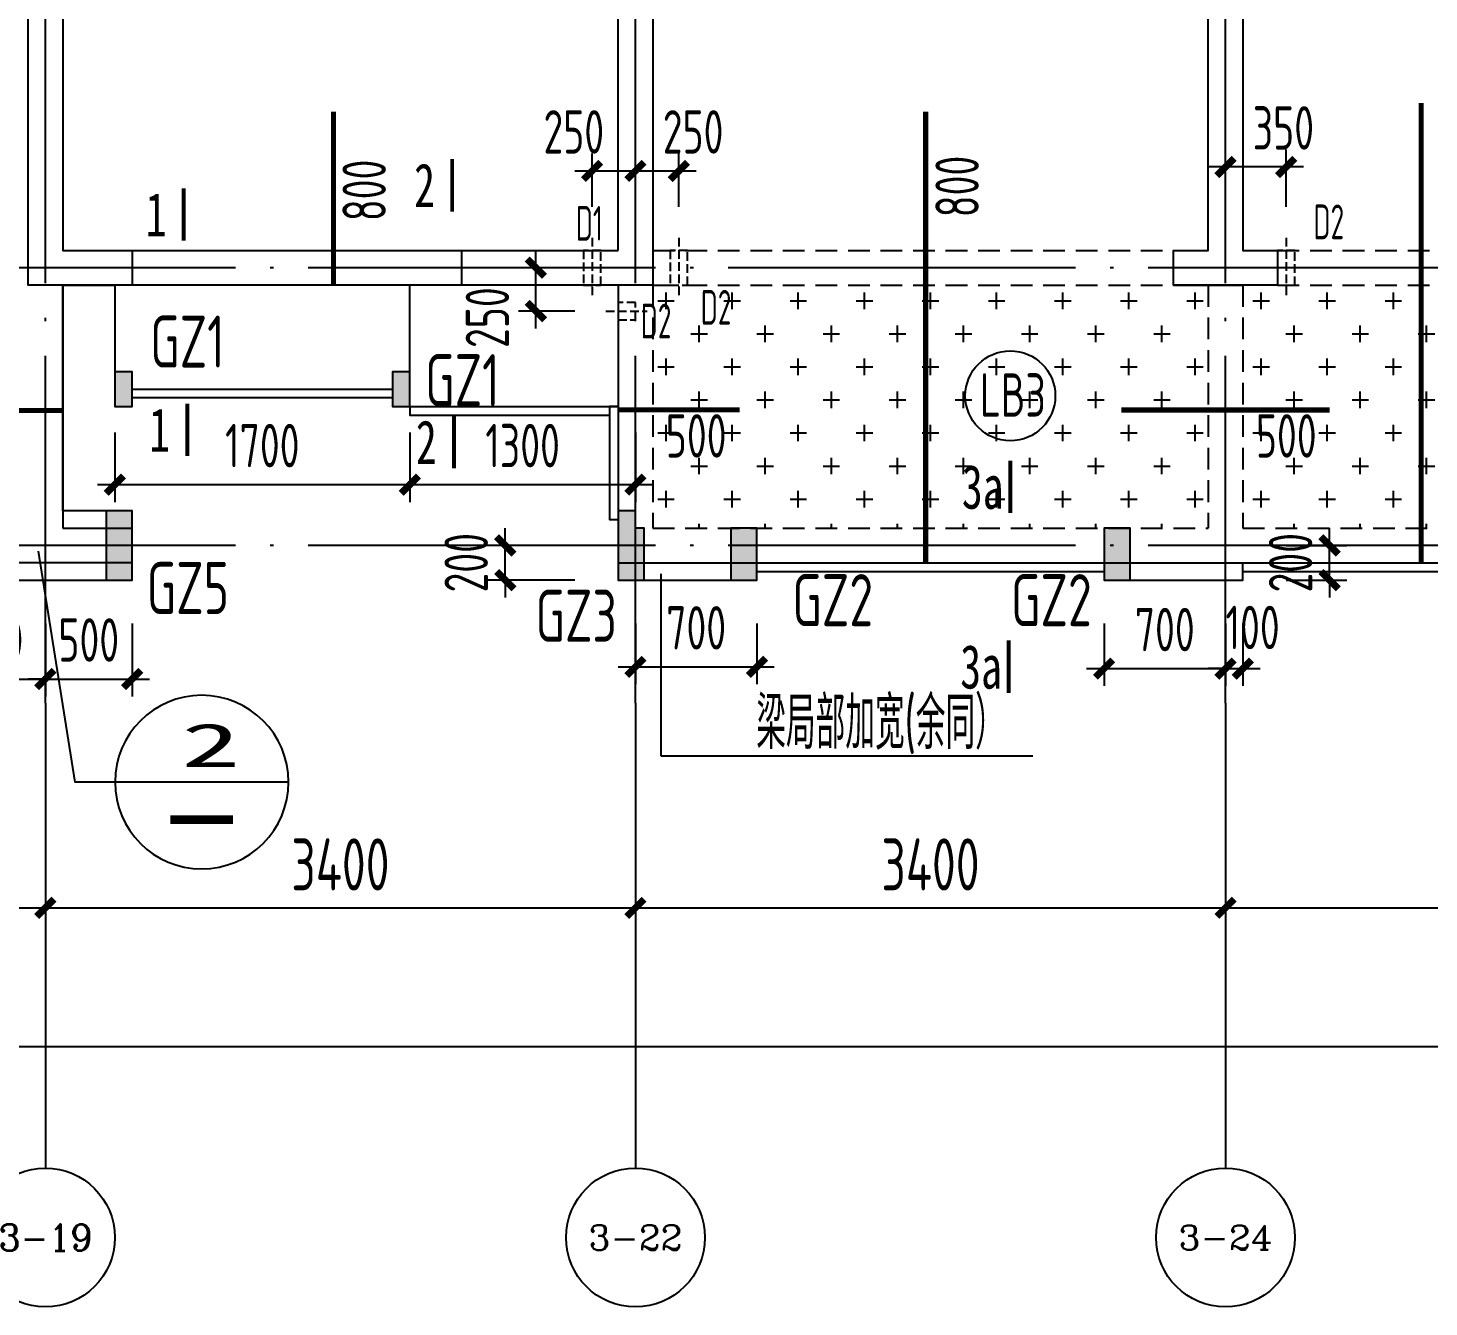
# Model space of a CAD drawing. Extents: x -173820 to 521180, y -715739 to 158231.
# Drawn here: x 28655 to 36728, y -115708 to -108338 of the extents above; entities that cross this region are included whole.
import ezdxf
from ezdxf.enums import TextEntityAlignment as Align

# ---------------------------------------------------------------- set-up
doc = ezdxf.new("R2010")
doc.units = 0
doc.header["$LTSCALE"] = 1000
for name, pattern in [('CONTINOUS', [0]), ('DASH', [0.35, 0.25, -0.1]), ('DOTE', [2.42, 2, -0.2, 0.02, -0.2]), ('HIDDEN2', [0.1875, 0.125, -0.0625])]:
    doc.linetypes.add(name, pattern=pattern)
for name, color, linetype in [('A-外装饰线脚', 7, 'Continuous'), ('A-线脚看线', 9, 'Continuous'), ('A-设备穿墙洞', 161, 'Continuous'), ('AXIS', 1, 'DOTE'), ('AXIS_TEXT', 7, 'Continuous'), ('DIM', 3, 'Continuous'), ('DIM1', 3, 'Continuous'), ('JG1', 3, 'Continuous'), ('填充', 8, 'Continuous'), ('墙', 6, 'Continuous'), ('挑板', 3, 'Continuous'), ('板筋', 6, 'Continuous'), ('柱', 2, 'Continuous'), ('梁', 4, 'HIDDEN2'), ('模板线', 3, 'Continuous'), ('详图索引', 3, 'Continuous'), ('钢筋_文字', 7, 'Continuous'), ('钢筋长度标注', 7, 'Continuous')]:
    doc.layers.add(name, color=color, linetype=linetype)
doc.styles.add('_TCH_AXIS', font='COMPLEX', dxfattribs={"bigfont": 'GBCBIG'})
doc.styles.add('COMPLEX', font='COMPLEX')
doc.styles.add('TSSD_BOLD', font='tssdeng2.shx', dxfattribs={"width": 0.7, "height": 250, "bigfont": 'CHINA.shx'})
doc.styles.add('TSSD_Dimension', font='tssdeng.shx', dxfattribs={"width": 0.7, "bigfont": 'Hztxt.shx'})
doc.styles.add('zzt', font='tssdeng.shx', dxfattribs={"width": 0.7, "height": 300, "bigfont": 'tssdchn.shx'})
doc.styles.add('钢筋长度', font='tssdeng.shx', dxfattribs={"width": 0.7, "height": 300, "bigfont": 'tssdchn.shx'})
doc.styles.add('黑体', font='simhei.ttf', dxfattribs={"width": 0.8})
doc.dimstyles.new('DIM_1_100', dxfattribs={"dimtxt": 300, "dimasz": 100, "dimexe": 200, "dimexo": 50, "dimgap": 100, "dimtad": 1, "dimdec": 0, "dimzin": 0, "dimdsep": 46, "dimtxsty": 'zzt', "dimblk": 'ARCHTICK', "dimcen": 0, "dimclrt": 7, "dimadec": 0, "dimazin": 0, "dimtfac": 1, "dimtdec": 0, "dimtix": 1, "dimtmove": 2, "dimatfit": 0, "dimldrblk": 'ARCHTICK', "dimfxl": 0, "dimtolj": 1, "dimarcsym": 0})
doc.dimstyles.new('TSSD_100_100', dxfattribs={"dimtxt": 250, "dimasz": 100, "dimexe": 100, "dimexo": 250, "dimgap": 100, "dimtad": 1, "dimdec": 0, "dimzin": 0, "dimdsep": 46, "dimtxsty": 'TSSD_Dimension', "dimblk": 'ARCHTICK', "dimcen": 0, "dimdle": 100, "dimclrd": 3, "dimclre": 3, "dimclrt": 7, "dimadec": 0, "dimazin": 0, "dimtfac": 1, "dimtdec": 0, "dimtix": 1, "dimtmove": 2, "dimatfit": 3, "dimfxl": 0, "dimtolj": 1, "dimtzin": 0, "dimarcsym": 0})
pattern_1 = [(0, (-5244.65, -109719.18), (190.5, 190.5), [95.25, -285.75]), (90, (-5197.03, -109766.8), (-190.5, 190.5), [95.25, -285.75])]

# ---------------------------------------------------------------- blocks, each defined once
blk = doc.blocks.new('$1785032')
at = {"layer": '墙', "elevation": 0}
for points in [[(34000, 3250), (34200, 3250), (34200, 1800), (34600, 1800), (34600, 1600), (34000, 1600)], [(37400, 1800), (37400, 3250), (37600, 3250), (37600, 1600), (36500, 1600), (36500, 1800)]]:
    blk.add_lwpolyline(points, close=True, dxfattribs=at)
for points in [[(40600, 1600), (40600, 1800), (40800, 1800), (40800, 3250), (41000, 3250), (41000, 1800), (41200, 1800), (41200, 1600), (40600, 1600), (41000, 1600)], [(37600, 1800), (37600, 1800)]]:
    blk.add_lwpolyline(points, dxfattribs=at)
blk = doc.blocks.new('_ArchTick')
at = {"color": 4, "linetype": 'ByBlock', "const_width": 0.4}
blk.add_lwpolyline([(-0.5, -0.5), (0.5, 0.5)], dxfattribs=at)
blk = doc.blocks.new('*D440')
at = {"layer": 'Defpoints', "color": 0}
for p in [(30600, -2508.3), (34000, -2508.3), (34000, -3688.3)]:
    blk.add_point(p, dxfattribs=at)
at = {"layer": 'DIM1', "color": 0, "lineweight": -2}
for p, q in [((30600, -2558.3), (30600, -3888.3)), ((34000, -2558.3), (34000, -3888.3)), ((30600, -3688.3), (34000, -3688.3))]:
    blk.add_line(p, q, dxfattribs=at)
at = {"layer": 'DIM1', "color": 0, "lineweight": -2, "xscale": 100, "yscale": 100, "zscale": 100, "rotation": 180}
blk.add_blockref('_ArchTick', (30600, -3688.3), dxfattribs=at)
at = {"layer": 'DIM1', "color": 0, "lineweight": -2, "xscale": 100, "yscale": 100, "zscale": 100}
blk.add_blockref('_ArchTick', (34000, -3688.3), dxfattribs=at)
at = {"layer": 'DIM1', "color": 7, "insert": (32300, -3438.3), "char_height": 300, "attachment_point": 5, "style": 'zzt'}
blk.add_mtext('\\A1;3400', dxfattribs=at)
blk = doc.blocks.new('*D441')
at = {"layer": 'Defpoints', "color": 0}
for p in [(34000, -2508.3), (37400, -2508.3), (37400, -3688.3)]:
    blk.add_point(p, dxfattribs=at)
at = {"layer": 'DIM1', "color": 0, "lineweight": -2}
for p, q in [((34000, -2558.3), (34000, -3888.3)), ((37400, -2558.3), (37400, -3888.3)), ((34000, -3688.3), (37400, -3688.3))]:
    blk.add_line(p, q, dxfattribs=at)
at = {"layer": 'DIM1', "color": 0, "lineweight": -2, "xscale": 100, "yscale": 100, "zscale": 100, "rotation": 180}
blk.add_blockref('_ArchTick', (34000, -3688.3), dxfattribs=at)
at = {"layer": 'DIM1', "color": 0, "lineweight": -2, "xscale": 100, "yscale": 100, "zscale": 100}
blk.add_blockref('_ArchTick', (37400, -3688.3), dxfattribs=at)
at = {"layer": 'DIM1', "color": 7, "insert": (35700, -3438.3), "char_height": 300, "attachment_point": 5, "style": 'zzt'}
blk.add_mtext('\\A1;3400', dxfattribs=at)
blk = doc.blocks.new('*D442')
at = {"layer": 'Defpoints', "color": 0}
for p in [(37400, -2508.3), (40800, -2508.3), (40800, -3688.3)]:
    blk.add_point(p, dxfattribs=at)
at = {"layer": 'DIM1', "color": 0, "lineweight": -2}
for p, q in [((37400, -2558.3), (37400, -3888.3)), ((40800, -2558.3), (40800, -3888.3)), ((37400, -3688.3), (40800, -3688.3))]:
    blk.add_line(p, q, dxfattribs=at)
at = {"layer": 'DIM1', "color": 0, "lineweight": -2, "xscale": 100, "yscale": 100, "zscale": 100, "rotation": 180}
blk.add_blockref('_ArchTick', (37400, -3688.3), dxfattribs=at)
at = {"layer": 'DIM1', "color": 0, "lineweight": -2, "xscale": 100, "yscale": 100, "zscale": 100}
blk.add_blockref('_ArchTick', (40800, -3688.3), dxfattribs=at)
at = {"layer": 'DIM1', "color": 7, "insert": (39100, -3438.3), "char_height": 300, "attachment_point": 5, "style": 'zzt'}
blk.add_mtext('\\A1;3400', dxfattribs=at)
blk = doc.blocks.new('*D443')
at = {"layer": 'Defpoints', "color": 0}
for p in [(40800, -2508.3), (43800, -2508.3), (43800, -3688.3)]:
    blk.add_point(p, dxfattribs=at)
at = {"layer": 'DIM1', "color": 0, "lineweight": -2}
for p, q in [((40800, -2558.3), (40800, -3888.3)), ((43800, -2558.3), (43800, -3888.3)), ((40800, -3688.3), (43800, -3688.3))]:
    blk.add_line(p, q, dxfattribs=at)
at = {"layer": 'DIM1', "color": 0, "lineweight": -2, "xscale": 100, "yscale": 100, "zscale": 100, "rotation": 180}
blk.add_blockref('_ArchTick', (40800, -3688.3), dxfattribs=at)
at = {"layer": 'DIM1', "color": 0, "lineweight": -2, "xscale": 100, "yscale": 100, "zscale": 100}
blk.add_blockref('_ArchTick', (43800, -3688.3), dxfattribs=at)
at = {"layer": 'DIM1', "color": 7, "insert": (42300, -3438.3), "char_height": 300, "attachment_point": 5, "style": 'zzt'}
blk.add_mtext('\\A1;3000', dxfattribs=at)
blk = doc.blocks.new('*D446')
at = {"layer": 'Defpoints', "color": 0}
for p in [(0, -2508.3), (48000, -2508.3), (48000, -4488.3)]:
    blk.add_point(p, dxfattribs=at)
at = {"layer": 'DIM1', "color": 0, "lineweight": -2}
for p, q in [((0, -2558.3), (0, -4688.3)), ((48000, -2558.3), (48000, -4688.3)), ((0, -4488.3), (48000, -4488.3))]:
    blk.add_line(p, q, dxfattribs=at)
at = {"layer": 'DIM1', "color": 0, "lineweight": -2, "xscale": 100, "yscale": 100, "zscale": 100, "rotation": 180}
blk.add_blockref('_ArchTick', (0, -4488.3), dxfattribs=at)
at = {"layer": 'DIM1', "color": 0, "lineweight": -2, "xscale": 100, "yscale": 100, "zscale": 100}
blk.add_blockref('_ArchTick', (48000, -4488.3), dxfattribs=at)
at = {"layer": 'DIM1', "color": 7, "insert": (24000, -4238.3), "char_height": 300, "attachment_point": 5, "style": 'zzt'}
blk.add_mtext('\\A1;48000', dxfattribs=at)
blk = doc.blocks.new('_AXISO')
at = {"color": 3}
blk.add_circle((0, 0), 0.5, dxfattribs=at)
at = {"layer": 'AXIS_TEXT', "color": 3, "style": 'COMPLEX', "width": 1.041667}
blk.add_attdef('A', text='', height=0.56, dxfattribs=at).set_placement((-0.25, -0.28), (0.25, -0.28), align=Align.FIT)
blk = doc.blocks.new('*D2018')
at = {"layer": 'Defpoints', "color": 0}
for p in [(28455.3, -111519.2), (28755.3, -111519.2), (28755.3, -112089.2)]:
    blk.add_point(p, dxfattribs=at)
at = {"layer": 'DIM', "color": 3, "lineweight": -2}
for p, q in [((28455.3, -111769.2), (28455.3, -112189.2)), ((28755.3, -111769.2), (28755.3, -112189.2)), ((28355.3, -112089.2), (28855.3, -112089.2))]:
    blk.add_line(p, q, dxfattribs=at)
at = {"layer": 'DIM', "color": 3, "lineweight": -2, "xscale": 100, "yscale": 100, "zscale": 100, "rotation": 180}
blk.add_blockref('_ArchTick', (28455.3, -112089.2), dxfattribs=at)
at = {"layer": 'DIM', "color": 3, "lineweight": -2, "xscale": 100, "yscale": 100, "zscale": 100}
blk.add_blockref('_ArchTick', (28755.3, -112089.2), dxfattribs=at)
at = {"layer": 'DIM', "color": 7, "insert": (28455.3, -111864.2), "char_height": 250, "attachment_point": 5, "style": 'TSSD_Dimension'}
blk.add_mtext('\\A1;300', dxfattribs=at)
blk = doc.blocks.new('*D2019')
at = {"layer": 'Defpoints', "color": 0}
for p in [(28755.3, -111519.2), (29255.3, -111519.2), (29255.3, -112089.2)]:
    blk.add_point(p, dxfattribs=at)
at = {"layer": 'DIM', "color": 3, "lineweight": -2}
for p, q in [((28755.3, -111769.2), (28755.3, -112189.2)), ((29255.3, -111769.2), (29255.3, -112189.2)), ((28755.3, -112089.2), (28655.3, -112089.2)), ((28755.3, -112089.2), (29255.3, -112089.2)), ((29255.3, -112089.2), (29355.3, -112089.2))]:
    blk.add_line(p, q, dxfattribs=at)
at = {"layer": 'DIM', "color": 3, "lineweight": -2, "xscale": 100, "yscale": 100, "zscale": 100}
blk.add_blockref('_ArchTick', (28755.3, -112089.2), dxfattribs=at)
at = {"layer": 'DIM', "color": 3, "lineweight": -2, "xscale": 100, "yscale": 100, "zscale": 100, "rotation": 180}
blk.add_blockref('_ArchTick', (29255.3, -112089.2), dxfattribs=at)
at = {"layer": 'DIM', "color": 7, "insert": (29005.3, -111864.2), "char_height": 250, "attachment_point": 5, "style": 'TSSD_Dimension'}
blk.add_mtext('\\A1;500', dxfattribs=at)
blk = doc.blocks.new('*D2020')
at = {"layer": 'Defpoints', "color": 0}
for p in [(29155.3, -110419.2), (30855.3, -110419.2), (30855.3, -110969.2)]:
    blk.add_point(p, dxfattribs=at)
at = {"layer": 'DIM', "color": 3, "lineweight": -2}
for p, q in [((29155.3, -110669.2), (29155.3, -111069.2)), ((30855.3, -110669.2), (30855.3, -111069.2)), ((29055.3, -110969.2), (30955.3, -110969.2))]:
    blk.add_line(p, q, dxfattribs=at)
at = {"layer": 'DIM', "color": 3, "lineweight": -2, "xscale": 100, "yscale": 100, "zscale": 100, "rotation": 180}
blk.add_blockref('_ArchTick', (29155.3, -110969.2), dxfattribs=at)
at = {"layer": 'DIM', "color": 3, "lineweight": -2, "xscale": 100, "yscale": 100, "zscale": 100}
blk.add_blockref('_ArchTick', (30855.3, -110969.2), dxfattribs=at)
at = {"layer": 'DIM', "color": 7, "insert": (30005.3, -110744.2), "char_height": 250, "attachment_point": 5, "style": 'TSSD_Dimension'}
blk.add_mtext('\\A1;1700', dxfattribs=at)
blk = doc.blocks.new('*D2021')
at = {"layer": 'Defpoints', "color": 0}
for p in [(32155.3, -111519.2), (32855.3, -111519.2), (32855.3, -112019.2)]:
    blk.add_point(p, dxfattribs=at)
at = {"layer": 'DIM', "color": 3, "lineweight": -2}
for p, q in [((32155.3, -111769.2), (32155.3, -112119.2)), ((32855.3, -111769.2), (32855.3, -112119.2)), ((32055.3, -112019.2), (32955.3, -112019.2))]:
    blk.add_line(p, q, dxfattribs=at)
at = {"layer": 'DIM', "color": 3, "lineweight": -2, "xscale": 100, "yscale": 100, "zscale": 100, "rotation": 180}
blk.add_blockref('_ArchTick', (32155.3, -112019.2), dxfattribs=at)
at = {"layer": 'DIM', "color": 3, "lineweight": -2, "xscale": 100, "yscale": 100, "zscale": 100}
blk.add_blockref('_ArchTick', (32855.3, -112019.2), dxfattribs=at)
at = {"layer": 'DIM', "color": 7, "insert": (32505.3, -111794.2), "char_height": 250, "attachment_point": 5, "style": 'TSSD_Dimension'}
blk.add_mtext('\\A1;700', dxfattribs=at)
blk = doc.blocks.new('*D2022')
at = {"layer": 'Defpoints', "color": 0}
for p in [(34855.3, -111519.2), (35555.3, -111519.2), (35555.3, -112029.2)]:
    blk.add_point(p, dxfattribs=at)
at = {"layer": 'DIM', "color": 3, "lineweight": -2}
for p, q in [((34855.3, -111769.2), (34855.3, -112129.2)), ((35555.3, -111769.2), (35555.3, -112129.2)), ((34755.3, -112029.2), (35655.3, -112029.2))]:
    blk.add_line(p, q, dxfattribs=at)
at = {"layer": 'DIM', "color": 3, "lineweight": -2, "xscale": 100, "yscale": 100, "zscale": 100, "rotation": 180}
blk.add_blockref('_ArchTick', (34855.3, -112029.2), dxfattribs=at)
at = {"layer": 'DIM', "color": 3, "lineweight": -2, "xscale": 100, "yscale": 100, "zscale": 100}
blk.add_blockref('_ArchTick', (35555.3, -112029.2), dxfattribs=at)
at = {"layer": 'DIM', "color": 7, "insert": (35205.3, -111804.2), "char_height": 250, "attachment_point": 5, "style": 'TSSD_Dimension'}
blk.add_mtext('\\A1;700', dxfattribs=at)
blk = doc.blocks.new('*D2038')
at = {"layer": 'Defpoints', "color": 0}
for p in [(31405.3, -111319.2), (32055.3, -111319.2), (32055.3, -111519.2)]:
    blk.add_point(p, dxfattribs=at)
at = {"layer": 'DIM', "color": 3, "lineweight": -2}
for p, q in [((31405.3, -111319.2), (31405.3, -111219.2)), ((31805.3, -111319.2), (31305.3, -111319.2)), ((31405.3, -111519.2), (31405.3, -111319.2)), ((31805.3, -111519.2), (31305.3, -111519.2)), ((31405.3, -111519.2), (31405.3, -111619.2))]:
    blk.add_line(p, q, dxfattribs=at)
at = {"layer": 'DIM', "color": 3, "lineweight": -2, "xscale": 100, "yscale": 100, "zscale": 100}
for p, rotation in [((31405.3, -111319.2), 270), ((31405.3, -111519.2), 90)]:
    blk.add_blockref('_ArchTick', p, dxfattribs=dict(at, rotation=rotation))
at = {"layer": 'DIM', "color": 7, "insert": (31180.3, -111419.2), "char_height": 250, "attachment_point": 5, "rotation": 90, "style": 'TSSD_Dimension'}
blk.add_mtext('\\A1;200', dxfattribs=at)
blk = doc.blocks.new('*D2039')
at = {"layer": 'Defpoints', "color": 0}
for p in [(35655.3, -111319.2), (36155.3, -111319.2), (35655.3, -111519.2)]:
    blk.add_point(p, dxfattribs=at)
at = {"layer": 'DIM', "color": 3, "lineweight": -2}
for p, q in [((36155.3, -111319.2), (36155.3, -111219.2)), ((35905.3, -111319.2), (36255.3, -111319.2)), ((36155.3, -111519.2), (36155.3, -111319.2)), ((35905.3, -111519.2), (36255.3, -111519.2)), ((36155.3, -111519.2), (36155.3, -111619.2))]:
    blk.add_line(p, q, dxfattribs=at)
at = {"layer": 'DIM', "color": 3, "lineweight": -2, "xscale": 100, "yscale": 100, "zscale": 100}
for p, rotation in [((36155.3, -111319.2), 270), ((36155.3, -111519.2), 90)]:
    blk.add_blockref('_ArchTick', p, dxfattribs=dict(at, rotation=rotation))
at = {"layer": 'DIM', "color": 7, "insert": (35930.3, -111419.2), "char_height": 250, "attachment_point": 5, "rotation": 90, "style": 'TSSD_Dimension'}
blk.add_mtext('\\A1;200', dxfattribs=at)
blk = doc.blocks.new('$158025')
at = {"layer": 'JG1'}
blk.add_hatch(color=8, dxfattribs=at).paths.add_polyline_path([(150, 300), (100, 300), (100, 400), (0, 400), (0, 0), (150, 0)])
at = {"layer": 'JG1', "elevation": 0}
blk.add_lwpolyline([(100, 400), (0, 400), (0, 0), (150, 0), (150, 300), (150, 300), (100, 300)], close=True, dxfattribs=at)
blk = doc.blocks.new('$1981617')
at = {"layer": '柱'}
blk.add_hatch(color=8, dxfattribs=at).paths.add_polyline_path([(150, 0), (150, 300), (0, 300), (0, 0)])
at = {"layer": '柱', "color": 3, "elevation": 0}
blk.add_lwpolyline([(150, 0), (150, 300), (0, 300), (0, 0)], close=True, dxfattribs=at)
blk = doc.blocks.new('$1839168')
at = {"layer": '柱'}
blk.add_hatch(color=8, dxfattribs=at).paths.add_polyline_path([(0, 200), (0, 0), (100, 0), (100, 200)])
at = {"layer": '柱', "color": 3, "elevation": 0}
blk.add_lwpolyline([(0, 200), (0, 0), (100, 0), (100, 200)], close=True, dxfattribs=at)
blk = doc.blocks.new('$1691164')
at = {"layer": '柱'}
blk.add_hatch(color=8, dxfattribs=at).paths.add_polyline_path([(0, 0), (100, 0), (100, 200), (0, 200)])
at = {"layer": '柱', "color": 3, "elevation": 0}
blk.add_lwpolyline([(100, 200), (0, 200), (0, 0), (100, 0), (100, 0), (100, 0)], close=True, dxfattribs=at)
blk = doc.blocks.new('$184590')
at = {"layer": '柱'}
blk.add_hatch(color=8, dxfattribs=at).paths.add_polyline_path([(0, 400), (0, 0), (150, 0), (150, 400)])
at = {"layer": '柱', "color": 3, "elevation": 0}
blk.add_lwpolyline([(0, 400), (0, 0), (150, 0), (150, 400)], close=True, dxfattribs=at)
blk = doc.blocks.new('*D2052')
at = {"layer": 'Defpoints', "color": 0}
for p in [(35555.3, -111519.2), (35655.3, -111519.2), (35655.3, -112029.2)]:
    blk.add_point(p, dxfattribs=at)
at = {"layer": 'DIM', "color": 3, "lineweight": -2}
for p, q in [((35555.3, -111769.2), (35555.3, -112129.2)), ((35655.3, -111769.2), (35655.3, -112129.2)), ((35555.3, -112029.2), (35455.3, -112029.2)), ((35555.3, -112029.2), (35655.3, -112029.2)), ((35655.3, -112029.2), (35755.3, -112029.2))]:
    blk.add_line(p, q, dxfattribs=at)
at = {"layer": 'DIM', "color": 3, "lineweight": -2, "xscale": 100, "yscale": 100, "zscale": 100}
blk.add_blockref('_ArchTick', (35555.3, -112029.2), dxfattribs=at)
at = {"layer": 'DIM', "color": 3, "lineweight": -2, "xscale": 100, "yscale": 100, "zscale": 100, "rotation": 180}
blk.add_blockref('_ArchTick', (35655.3, -112029.2), dxfattribs=at)
at = {"layer": 'DIM', "color": 7, "insert": (35711.5, -111792.2), "char_height": 250, "attachment_point": 5, "style": 'TSSD_Dimension'}
blk.add_mtext('\\A1;100', dxfattribs=at)
blk = doc.blocks.new('$166895')
at = {"layer": '模板线', "color": 4, "const_width": 22.7}
for points in [[(222.6, 2153.9), (222.6, 1851.5)], [(242.6, 913.3), (242.6, 610.9)]]:
    blk.add_lwpolyline(points, dxfattribs=at)
at = {"layer": '模板线', "color": 0, "style": '黑体', "width": 0.7}
for p in [(63.4, 2002.7), (83.4, 762.1)]:
    blk.add_text('1', height=252, dxfattribs=at).set_placement(p, align=Align.MIDDLE_CENTER)
blk = doc.blocks.new('$1787315')
at = {"layer": '模板线', "color": 4, "const_width": 22.7}
for points in [[(222.6, 1782.7), (222.6, 1480.3)], [(232.8, 302.4), (232.8, 0)]]:
    blk.add_lwpolyline(points, dxfattribs=at)
at = {"layer": '模板线', "color": 0, "style": '黑体', "width": 0.7}
for p in [(63.4, 1631.5), (73.6, 151.2)]:
    blk.add_text('2', height=252, dxfattribs=at).set_placement(p, align=Align.MIDDLE_CENTER)
blk = doc.blocks.new('$1943368')
at = {"layer": '模板线', "color": 4, "const_width": 22.7}
for points in [[(295.5, 1338.3), (295.5, 1035.9)], [(286, 302.4), (286, 0)]]:
    blk.add_lwpolyline(points, dxfattribs=at)
at = {"layer": '模板线', "color": 0, "style": '黑体', "width": 0.7}
for p in [(136.4, 1187.1), (126.8, 151.2)]:
    blk.add_text('3a', height=252, dxfattribs=at).set_placement(p, align=Align.MIDDLE_CENTER)
blk = doc.blocks.new('详图索引1')
at = {"color": 3, "const_width": 50}
blk.add_lwpolyline([(319.3, -216), (680.7, -216)], dxfattribs=at)
at = {"layer": '详图索引', "color": 3}
blk.add_line((0, 0), (1000, 0), dxfattribs=at)
blk.add_circle((500, 0), 500, dxfattribs=at)
at = {"layer": '详图索引', "color": 3, "style": '黑体', "width": 2}
blk.add_attdef('1', text='', height=250, dxfattribs=at).set_placement((468, 212.8), align=Align.MIDDLE_CENTER)
blk = doc.blocks.new('*D1953')
at = {"layer": 'Defpoints', "color": 0}
for p in [(30855.3, -110419.2), (32155.3, -110419.2), (32155.3, -110969.2)]:
    blk.add_point(p, dxfattribs=at)
at = {"layer": 'DIM', "color": 3, "lineweight": -2}
for p, q in [((30855.3, -110669.2), (30855.3, -111069.2)), ((32155.3, -110669.2), (32155.3, -111069.2)), ((30755.3, -110969.2), (32255.3, -110969.2))]:
    blk.add_line(p, q, dxfattribs=at)
at = {"layer": 'DIM', "color": 3, "lineweight": -2, "xscale": 100, "yscale": 100, "zscale": 100, "rotation": 180}
blk.add_blockref('_ArchTick', (30855.3, -110969.2), dxfattribs=at)
at = {"layer": 'DIM', "color": 3, "lineweight": -2, "xscale": 100, "yscale": 100, "zscale": 100}
blk.add_blockref('_ArchTick', (32155.3, -110969.2), dxfattribs=at)
at = {"layer": 'DIM', "color": 7, "insert": (31505.3, -110744.2), "char_height": 250, "attachment_point": 5, "style": 'TSSD_Dimension'}
blk.add_mtext('\\A1;1300', dxfattribs=at)
blk = doc.blocks.new('$1466424')
at = {"layer": '板筋', "const_width": 30}
for points in [[(42027.2, 3.7), (42027.2, 2653.2)], [(35760.5, 1603.7), (35760.5, 2603.7)], [(39172.2, 3.7), (39172.2, 2603.2)], [(33500, 880.9), (34200, 880.9)], [(37400, 884.6), (38100, 884.6)], [(40300, 884.4), (41500, 884.4)]]:
    blk.add_lwpolyline(points, dxfattribs=at)
at = {"layer": '钢筋_文字'}
blk.add_circle((39660, 965.6, 0), 259.2, dxfattribs=at)
at = {"layer": '钢筋_文字', "style": 'TSSD_BOLD', "width": 0.7}
blk.add_text('LB3', height=250, dxfattribs=at).set_placement((39485, 845.4, 0))
at = {"layer": '钢筋长度标注', "style": '钢筋长度', "width": 0.7}
for p in [(36062, 1971.9), (39478.5, 1994.2)]:
    blk.add_text('800', height=250, rotation=90, dxfattribs=at).set_placement(p)
for p in [(37674.9, 609.6), (41074.9, 609.4)]:
    blk.add_text('500', height=250, dxfattribs=at).set_placement(p)
blk = doc.blocks.new('$1757663')
at = {"layer": 'A-设备穿墙洞', "linetype": 'DASH', "ltscale": 0.2}
for points in [[(228.5, 7887.6), (228.5, 7486.9)], [(2478.5, 7523.4), (2478.5, 7858.5)], [(528.5, 562.9), (528.5, 224.4)], [(1028.5, 562.9), (1028.5, 224.4)], [(607.1, 141.5), (845.7, 141.5)]]:
    blk.add_lwpolyline(points, dxfattribs=at)
for points in [[(303.5, 7791.5), (153.5, 7791.5), (153.5, 7591.5), (303.5, 7591.5)], [(2528.5, 7591.5), (2428.5, 7591.5), (2428.5, 7791.5), (2528.5, 7791.5)], [(478.5, 291.5), (578.5, 291.5), (578.5, 491.5), (478.5, 491.5)], [(978.5, 291.5), (1078.5, 291.5), (1078.5, 491.5), (978.5, 491.5)], [(778.5, 91.5), (778.5, 191.5), (678.5, 191.5), (678.5, 91.5)]]:
    blk.add_lwpolyline(points, close=True, dxfattribs=at)
at = {"layer": 'A-设备穿墙洞', "color": 7, "linetype": 'DASH', "ltscale": 0.2, "style": 'zzt', "width": 0.6}
for s, p in [('PF', (0, 7818.4)), ('P', (2294, 7833.7)), ('D1', (434.6, 547.2)), ('D2', (1154.4, 63.4)), ('D2', (808.9, -15.4))]:
    blk.add_text(s, height=200, dxfattribs=at).set_placement(p)
blk = doc.blocks.new('*D11676')
at = {"layer": 'Defpoints', "color": 0}
for p in [(38400.2, 1105.3), (38150.2, 647.9), (38400.2, 647.9, 0)]:
    blk.add_point(p, dxfattribs=at)
at = {"layer": 'DIM1', "color": 3, "lineweight": -2}
for p, q in [((38150.2, 897.9), (38150.2, 1205.3)), ((38400.2, 897.9), (38400.2, 1205.3)), ((38050.2, 1105.3), (38500.2, 1105.3))]:
    blk.add_line(p, q, dxfattribs=at)
at = {"layer": 'DIM1', "color": 3, "lineweight": -2, "xscale": 100, "yscale": 100, "zscale": 100, "rotation": 180}
blk.add_blockref('_ArchTick', (38150.2, 1105.3), dxfattribs=at)
at = {"layer": 'DIM1', "color": 3, "lineweight": -2, "xscale": 100, "yscale": 100, "zscale": 100}
blk.add_blockref('_ArchTick', (38400.2, 1105.3), dxfattribs=at)
at = {"layer": 'DIM1', "color": 7, "insert": (38044.9, 1330.3), "char_height": 250, "attachment_point": 5, "style": 'TSSD_Dimension'}
blk.add_mtext('\\A1;250', dxfattribs=at)
blk = doc.blocks.new('*D11677')
at = {"layer": 'Defpoints', "color": 0}
for p in [(38650.2, 1105.3), (38400.2, 647.9, 0), (38650.2, 647.9)]:
    blk.add_point(p, dxfattribs=at)
at = {"layer": 'DIM1', "color": 3, "lineweight": -2}
for p, q in [((38400.2, 897.9), (38400.2, 1205.3)), ((38650.2, 897.9), (38650.2, 1205.3)), ((38300.2, 1105.3), (38750.2, 1105.3))]:
    blk.add_line(p, q, dxfattribs=at)
at = {"layer": 'DIM1', "color": 3, "lineweight": -2, "xscale": 100, "yscale": 100, "zscale": 100, "rotation": 180}
blk.add_blockref('_ArchTick', (38400.2, 1105.3), dxfattribs=at)
at = {"layer": 'DIM1', "color": 3, "lineweight": -2, "xscale": 100, "yscale": 100, "zscale": 100}
blk.add_blockref('_ArchTick', (38650.2, 1105.3), dxfattribs=at)
at = {"layer": 'DIM1', "color": 7, "insert": (38732.3, 1330.3), "char_height": 250, "attachment_point": 5, "style": 'TSSD_Dimension'}
blk.add_mtext('\\A1;250', dxfattribs=at)
blk = doc.blocks.new('*D11678')
at = {"layer": 'Defpoints', "color": 0}
for p in [(37826.8, 547.9), (38300.2, 547.9, 0), (38300.2, 297.9)]:
    blk.add_point(p, dxfattribs=at)
at = {"layer": 'DIM1', "color": 3, "lineweight": -2}
for p, q in [((37826.8, 197.9), (37826.8, 647.9)), ((38050.2, 547.9), (37726.8, 547.9)), ((38050.2, 297.9), (37726.8, 297.9))]:
    blk.add_line(p, q, dxfattribs=at)
at = {"layer": 'DIM1', "color": 3, "lineweight": -2, "xscale": 100, "yscale": 100, "zscale": 100}
for p, rotation in [((37826.8, 547.9), 90), ((37826.8, 297.9), 270)]:
    blk.add_blockref('_ArchTick', p, dxfattribs=dict(at, rotation=rotation))
at = {"layer": 'DIM1', "color": 7, "insert": (37547.1, 260.1), "char_height": 250, "attachment_point": 5, "rotation": 90, "style": 'TSSD_Dimension'}
blk.add_mtext('\\A1;250', dxfattribs=at)
blk = doc.blocks.new('*D11679')
at = {"layer": 'Defpoints', "color": 0}
for p in [(41800.2, 1128.3), (41800.2, 647.9, 0), (42150.2, 647.9)]:
    blk.add_point(p, dxfattribs=at)
at = {"layer": 'DIM1', "color": 3, "lineweight": -2}
for p, q in [((41800.2, 897.9), (41800.2, 1228.3)), ((42150.2, 897.9), (42150.2, 1228.3)), ((42250.2, 1128.3), (41700.2, 1128.3))]:
    blk.add_line(p, q, dxfattribs=at)
at = {"layer": 'DIM1', "color": 3, "lineweight": -2, "xscale": 100, "yscale": 100, "zscale": 100, "rotation": 180}
blk.add_blockref('_ArchTick', (41800.2, 1128.3), dxfattribs=at)
at = {"layer": 'DIM1', "color": 3, "lineweight": -2, "xscale": 100, "yscale": 100, "zscale": 100}
blk.add_blockref('_ArchTick', (42150.2, 1128.3), dxfattribs=at)
at = {"layer": 'DIM1', "color": 7, "insert": (42133.8, 1353.3), "char_height": 250, "attachment_point": 5, "style": 'TSSD_Dimension'}
blk.add_mtext('\\A1;350', dxfattribs=at)
blk = doc.blocks.new('$133032')
at = {"layer": '挑板'}
for points in [[(33800, 0), (34600, 0), (34600, 400), (34200, 400), (34200, 1700), (34500, 1700), (34500, 1000), (34600, 1000), (34600, 1100), (36100, 1100), (36100, 1000), (37400, 1000), (37400, 0), (38200, 0), (38200, 100), (40200, 100), (40200, 0), (41000, 0), (41000, 50), (41000, 100), (44400, 100)], [(36200, 1000), (36200, 1700)]]:
    blk.add_lwpolyline(points, dxfattribs=at)
blk = doc.blocks.new('$1846077')
at = {"layer": 'A-线脚看线', "color": 5, "elevation": 0}
for points in [[(36150, 1000), (34650, 1000)], [(36250, 950), (36250, 900), (37400, 900)], [(37450, 950), (37400, 950), (37400, 300), (37450, 300)], [(38250, 0), (40250, 0)], [(41050, 0), (44450, 0)]]:
    blk.add_lwpolyline(points, dxfattribs=at)
blk = doc.blocks.new('$1783196')
at = {"layer": 'AXIS'}
for p, q in [((46034.9, 3480), (46034.9, 20188.3)), ((39234.9, 3480), (39234.9, 14788.3)), ((42634.9, 3480), (42634.9, 14788.3)), ((54849.9, 5988.3), (4360, 5988.3)), ((54849.9, 4388.3), (4360, 4388.3))]:
    blk.add_line(p, q, dxfattribs=at)
at = {"layer": 'DIM1'}
for p, q in [((39234.9, 3480), (39234.9, 800)), ((42634.9, 3480), (42634.9, 800)), ((46034.9, 3480), (46034.9, 800))]:
    blk.add_line(p, q, dxfattribs=at)
ref = blk.add_blockref('_AXISO', (39234.9, 400), dxfattribs=dict(at, xscale=800, yscale=800, zscale=800))
ref.add_attrib('A', '3-19', dxfattribs={"layer": 'AXIS_TEXT', "height": 152.88, "style": '_TCH_AXIS'}).set_placement((38965.5, 323.6), (39504.2, 323.6), align=Align.FIT)
ref = blk.add_blockref('_AXISO', (42634.9, 400), dxfattribs=dict(at, xscale=800, yscale=800, zscale=800))
ref.add_attrib('A', '3-22', dxfattribs={"layer": 'AXIS_TEXT', "height": 143.86, "style": '_TCH_AXIS'}).set_placement((42364.3, 328.1), (42905.5, 328.1), align=Align.FIT)
ref = blk.add_blockref('_AXISO', (46034.9, 400), dxfattribs=dict(at, xscale=800, yscale=800, zscale=800))
ref.add_attrib('A', '3-24', dxfattribs={"layer": 'AXIS_TEXT', "height": 140.54, "style": '_TCH_AXIS'}).set_placement((45763.8, 329.7), (46305.9, 329.7), align=Align.FIT)
for p1, p2, distance, picture, middle in [((5234.9, 3480), (53234.9, 3480), -1980, '*D446', (29234.9, 1750)), ((35834.9, 3480), (39234.9, 3480), -1180, '*D440', (37534.9, 2550)), ((39234.9, 3480), (42634.9, 3480), -1180, '*D441', (40934.9, 2550)), ((42634.9, 3480), (46034.9, 3480), -1180, '*D442', (44334.9, 2550)), ((46034.9, 3480), (49034.9, 3480), -1180, '*D443', (47534.9, 2550))]:
    dim = blk.add_aligned_dim(p1=p1, p2=p2, distance=distance, dimstyle='DIM_1_100', dxfattribs=at)
    dim.commit()
    dim.dimension.update_dxf_attribs({"geometry": picture, "text_midpoint": middle, "insert": (5234.9, 5988.3)})
blk = doc.blocks.new('$1186913')
at = {"layer": 'A-设备穿墙洞', "linetype": 'DASH', "ltscale": 0.2}
blk.add_lwpolyline([(42100.2, 447.8), (42200.2, 447.8), (42200.2, 647.8), (42100.2, 647.8)], close=True, dxfattribs=at)
blk.add_lwpolyline([(42150.2, 719.2), (42150.2, 380.7)], dxfattribs=at)
at = {"layer": 'A-设备穿墙洞'}
blk.add_blockref('$1757663', (37621.7, 156.3), dxfattribs=at)
at = {"layer": 'A-设备穿墙洞', "color": 7, "linetype": 'DASH', "ltscale": 0.2, "style": 'zzt', "width": 0.6}
blk.add_text('D2', height=200, dxfattribs=at).set_placement((42306.9, 712.1))
at = {"layer": 'DIM1'}
for base, p1, p2, picture, middle in [((38400.2, 1105.3), (38150.2, 647.9), (38400.2, 647.9, 0), '*D11676', (38044.9, 1330.3)), ((38650.2, 1105.3), (38400.2, 647.9, 0), (38650.2, 647.9), '*D11677', (38732.3, 1330.3)), ((41800.2, 1128.3), (42150.2, 647.9), (41800.2, 647.9, 0), '*D11679', (42133.8, 1353.3))]:
    dim = blk.add_linear_dim(base=base, p1=p1, p2=p2, dimstyle='TSSD_100_100', dxfattribs=at)
    dim.commit()
    dim.dimension.update_dxf_attribs({"geometry": picture, "text_midpoint": middle, "dimtype": 128})
dim = blk.add_linear_dim(base=(37826.8, 547.9), p1=(38300.2, 297.9), p2=(38300.2, 547.9, 0), angle=90, dimstyle='TSSD_100_100', dxfattribs=at)
dim.commit()
dim.dimension.update_dxf_attribs({"geometry": '*D11678', "text_midpoint": (37547.1, 260.1), "dimtype": 128})

msp = doc.modelspace()

# ---------------------------------------------------------------- hatches: boundary and pattern name
at = {"layer": '填充', "linetype": 'Continuous'}
h = msp.add_hatch(dxfattribs=at)
h.set_pattern_fill('CROSS', color=256, scale=30, style=0)
h.set_pattern_definition(pattern_1)
h.paths.add_polyline_path([(35455.3, -111219.2), (35455.3, -109819.2), (35255.3, -109819.2), (32255.3, -109819.2), (32255.3, -111219.2)])
h = msp.add_hatch(dxfattribs=at)
h.set_pattern_fill('CROSS', color=256, scale=30, style=0)
h.set_pattern_definition(pattern_1)
h.paths.add_polyline_path([(35855.3, -109819.2), (35655.3, -109819.2), (35655.3, -111219.2), (39055.3, -111219.2), (39055.3, -109819.2), (38655.3, -109819.2)])

# ---------------------------------------------------------------- linework, layer by layer
at = {"layer": 'A-外装饰线脚', "color": 23, "elevation": 0}
for points in [[(28455.3, -111419.2), (28455.3, -111519.2), (28855.3, -111519.2), (29255.3, -111519.2), (29255.3, -111119.2), (28855.3, -111119.2)], [(32055.3, -111419.2), (32055.3, -111519.2), (32855.3, -111519.2), (32855.3, -111419.2)], [(34855.3, -111419.2), (34855.3, -111519.2), (35655.3, -111519.2), (35655.3, -111419.2)]]:
    msp.add_lwpolyline(points, dxfattribs=at)
at = {"layer": '梁', "linetype": 'Continuous'}
for p, q in [((29255.3, -109619.2, 0), (31155.3, -109619.2, 0)), ((28855.3, -109819.2, 0), (28855.3, -111219.2, 0)), ((31155.3, -109819.2, 0), (29255.3, -109819.2, 0)), ((32055.3, -109819.2, 0), (32055.3, -111419.2, 0)), ((28855.3, -111219.2, 0), (29255.3, -111219.2, 0)), ((29255.3, -111419.2, 0), (29255.3, -111219.2, 0)), ((29255.3, -111419.2, 0), (25255.3, -111419.2, 0)), ((32055.3, -111419.2, 0), (39055.3, -111419.2, 0))]:
    msp.add_line(p, q, dxfattribs=at)
at = {"layer": '梁'}
for p, q in [((32255.3, -109619.2, 0), (35255.3, -109619.2, 0)), ((35855.3, -109619.2, 0), (38655.3, -109619.2, 0)), ((32255.3, -109819.2, 0), (35255.3, -109819.2, 0)), ((32255.3, -109819.2, 0), (32255.3, -111219.2, 0)), ((35455.3, -109819.2, 0), (35455.3, -111219.2, 0)), ((35655.3, -109819.2, 0), (35655.3, -111219.2, 0)), ((35855.3, -109819.2, 0), (38655.3, -109819.2, 0)), ((32255.3, -111219.2, 0), (35455.3, -111219.2, 0)), ((35655.3, -111219.2, 0), (39055.3, -111219.2, 0))]:
    msp.add_line(p, q, dxfattribs=at)
at = {"layer": '模板线'}
for p, q in [((32302.1, -111483.9, 0), (32302.1, -112531.1, 0)), ((32302.1, -112531.1, 0), (34445.4, -112531.1, 0))]:
    msp.add_line(p, q, dxfattribs=at)
at = {"layer": '模板线', "elevation": 0}
msp.add_lwpolyline([(29156.6, -112683.1), (28927.8, -112683.1), (28714.8, -111352.8)], dxfattribs=at)

# ---------------------------------------------------------------- block references
at = {"layer": 'A-设备穿墙洞'}
msp.add_blockref('$1186913', (-6244.8, -110267), dxfattribs=at)
at = {"layer": '填充', "linetype": 'Continuous'}
msp.add_blockref('$1783196', (-10479.5, -115707.5, 0), dxfattribs=at)
at = {"layer": '墙'}
msp.add_blockref('$1785032', (-5344.7, -111419.2), dxfattribs=at)
at = {"layer": '挑板'}
for name, p in [('$1846077', (-5394.7, -111469.2)), ('$133032', (-5344.7, -111519.2, 0))]:
    msp.add_blockref(name, p, dxfattribs=at)
at = {"layer": '柱'}
for name, p in [('$1839168', (29155.3, -110519.2)), ('$1691164', (30755.3, -110519.2)), ('$184590', (29105.3, -111519.2)), ('$158025', (32055.3, -111519.2)), ('$1981617', (32705.3, -111519.2)), ('$1981617', (34855.3, -111519.2))]:
    msp.add_blockref(name, p, dxfattribs=at)
at = {"layer": '模板线'}
for name, p in [('$1787315', (30876.8, -110875.6, 0)), ('$166895', (29330, -111415.8, 0)), ('$1943368', (34020, -112169.3, 0))]:
    msp.add_blockref(name, p, dxfattribs=at)
ref = msp.add_blockref('详图索引1', (30156.6, -112683.1, 0), dxfattribs=dict(at, xscale=-1))
ref.add_attrib('1', '2', dxfattribs={"layer": '详图索引', "color": 3, "height": 250, "style": '黑体', "width": 2}).set_placement((29708.2, -112470.3, 0), align=Align.MIDDLE_CENTER)
at = {"layer": '钢筋长度标注'}
msp.add_blockref('$1466424', (-5344.7, -111422.9, 0), dxfattribs=at)

# ---------------------------------------------------------------- texts
at = {"layer": '模板线', "color": 7, "linetype": 'CONTINOUS', "style": 'zzt', "width": 0.7}
for s, p in [('GZ1', (29359.3, -110294.7, 0)), ('GZ1', (30943.7, -110517, 0)), ('GZ5', (29339.3, -111714.7, 0)), ('GZ2', (33059.3, -111784.7, 0)), ('GZ2', (34319.3, -111784.7, 0)), ('GZ3', (31579.3, -111874.7, 0))]:
    msp.add_text(s, height=300, dxfattribs=at).set_placement(p)
at = {"layer": '模板线', "style": 'zzt', "width": 0.6}
msp.add_text('梁局部加宽(余同）', height=300, dxfattribs=at).set_placement((32851.6, -112491.9, 0))

# ---------------------------------------------------------------- dimensions: what is measured, and where the dimension line sits
at = {"layer": 'DIM'}
for base, p1, p2, picture, middle in [((30855.3, -110969.2, 0), (29155.3, -110419.2, 0), (30855.3, -110419.2, 0), '*D2020', (30005.3, -110744.2, 0)), ((32155.3, -110969.2, 0), (30855.3, -110419.2, 0), (32155.3, -110419.2, 0), '*D1953', (31505.3, -110744.2, 0)), ((29255.3, -112089.2, 0), (28755.3, -111519.2, 0), (29255.3, -111519.2, 0), '*D2019', (29005.3, -111864.2, 0)), ((32855.3, -112019.2, 0), (32155.3, -111519.2, 0), (32855.3, -111519.2, 0), '*D2021', (32505.3, -111794.2, 0)), ((35555.3, -112029.2, 0), (34855.3, -111519.2, 0), (35555.3, -111519.2, 0), '*D2022', (35205.3, -111804.2, 0))]:
    dim = msp.add_linear_dim(base=base, p1=p1, p2=p2, dimstyle='TSSD_100_100', dxfattribs=at)
    dim.commit()
    dim.dimension.update_dxf_attribs({"geometry": picture, "text_midpoint": middle})
for base, p1, p2, picture, middle in [((31405.3, -111319.2, 0), (32055.3, -111519.2, 0), (32055.3, -111319.2, 0), '*D2038', (31180.3, -111419.2, 0)), ((36155.3, -111319.2, 0), (35655.3, -111519.2, 0), (35655.3, -111319.2, 0), '*D2039', (35930.3, -111419.2, 0))]:
    dim = msp.add_linear_dim(base=base, p1=p1, p2=p2, angle=90, dimstyle='TSSD_100_100', dxfattribs=at)
    dim.commit()
    dim.dimension.update_dxf_attribs({"geometry": picture, "text_midpoint": middle})
for base, p1, p2, picture, middle in [((28755.3, -112089.2, 0), (28455.3, -111519.2, 0), (28755.3, -111519.2, 0), '*D2018', (28455.3, -111864.2, 0)), ((35655.3, -112029.2, 0), (35555.3, -111519.2, 0), (35655.3, -111519.2, 0), '*D2052', (35711.5, -111792.2, 0))]:
    dim = msp.add_linear_dim(base=base, p1=p1, p2=p2, dimstyle='TSSD_100_100', dxfattribs=at)
    dim.commit()
    dim.dimension.update_dxf_attribs({"geometry": picture, "text_midpoint": middle, "dimtype": 160})

doc.saveas('drawing.dxf')
